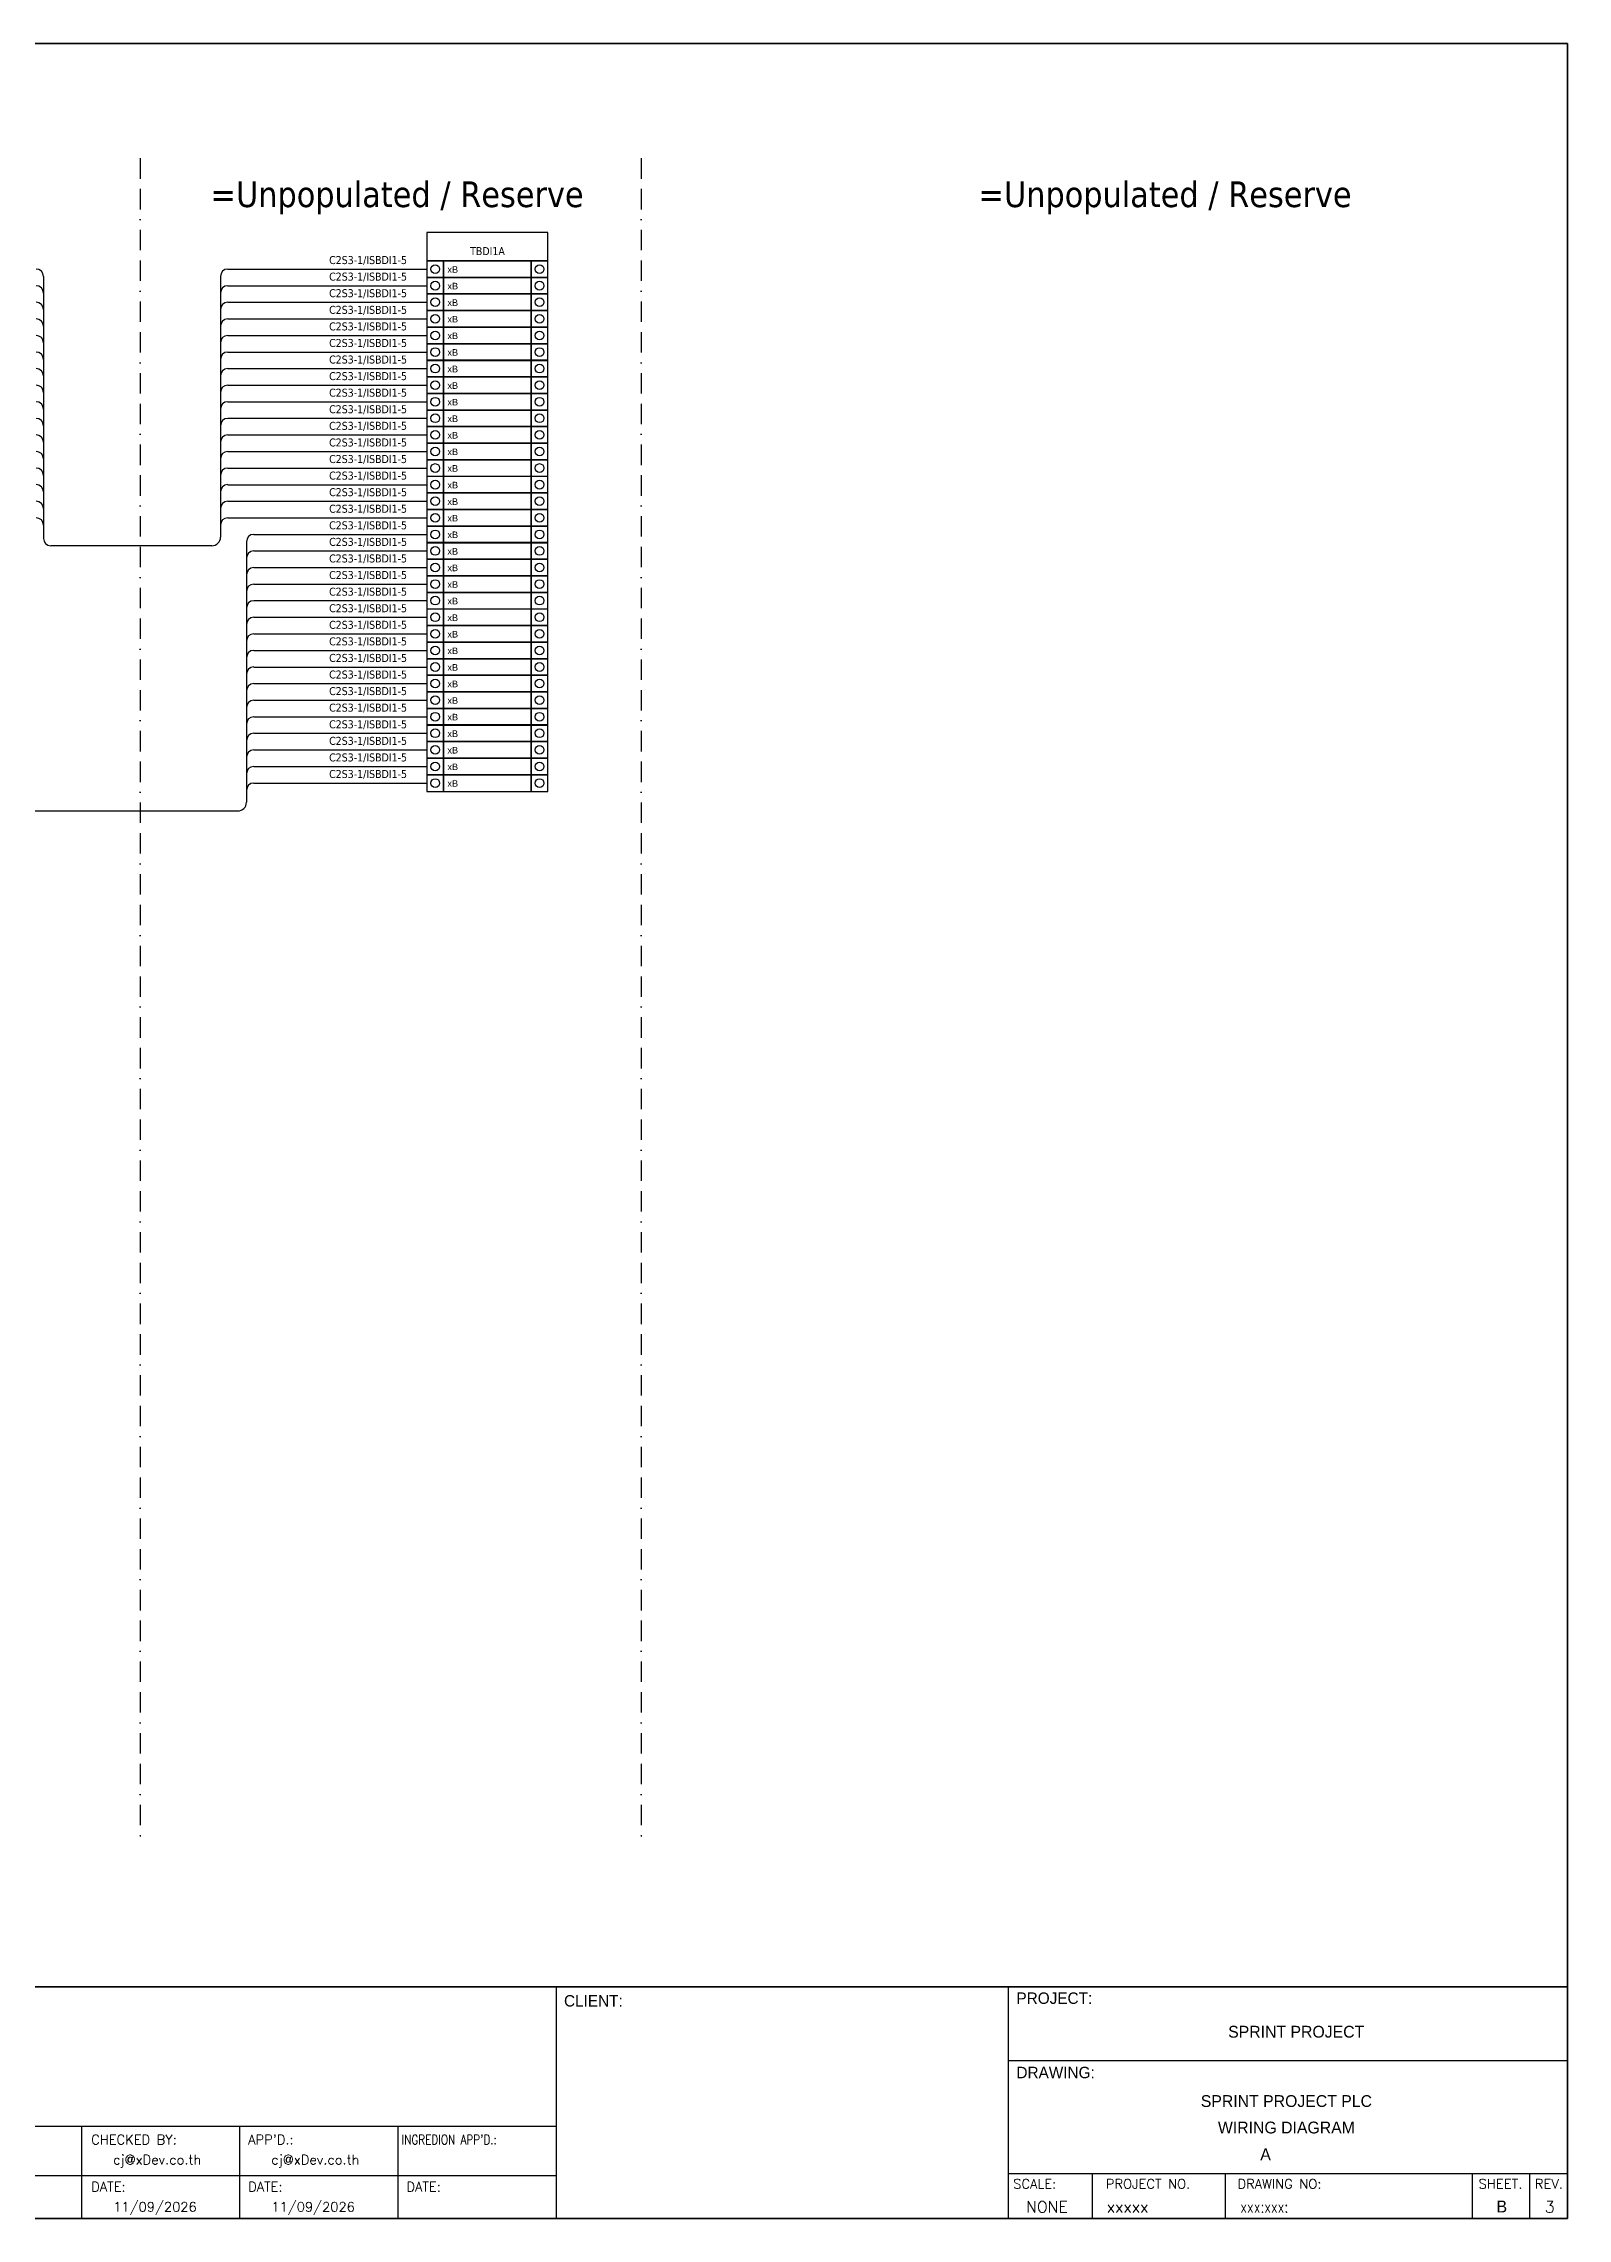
# Model space of a CAD drawing. Header units: millimetres. Extents: x 0 to 54213, y 0 to 2820.
# Drawn here: x 35544 to 37440, y 0 to 2704 of the extents above; entities that cross this region are included whole.
import ezdxf
from ezdxf.enums import TextEntityAlignment as Align

# ---------------------------------------------------------------- set-up
doc = ezdxf.new("R2010")
doc.units = ezdxf.units.MM
doc.linetypes.add('BORDERX2', pattern=[88.9, 25.4, -12.7, 25.4, -12.7, 0, -12.7])
for name, color, linetype in [('GT_1', 9, 'Continuous'), ('HELPPOINT', 7, 'Continuous'), ('MEMBER', 7, 'Continuous'), ('x01001-FrameArea', 2, 'BORDERX2')]:
    doc.layers.add(name, color=color, linetype=linetype)
doc.layers.add('IE-WIRE', color=7, linetype='Continuous', lineweight=25)
doc.styles.add('HTX11', font='O8111901')
doc.styles.add('ROMANS', font='romans.shx', dxfattribs={"width": 0.85, "height": 25})
doc.styles.get("Standard").update_dxf_attribs({"font": 'arial.ttf'})
doc.styles.add('Tahoma', font='')
doc.styles.get('Tahoma').set_extended_font_data('Tahoma')

# ---------------------------------------------------------------- blocks, each defined once
blk = doc.blocks.new('xTermSingleLayer7')
at = {"color": 7, "ltscale": 25.4}
for points in [[(0, -537), (537, -537), (537, 0), (0, 0)], [(537, -537), (3378, -537), (3378, 0), (537, 0)], [(3378, -537), (3915, -537), (3915, 0), (3378, 0)]]:
    blk.add_lwpolyline(points, close=True, dxfattribs=at)
for centre in [(268, -268), (3647, -268)]:
    blk.add_circle(centre, 141, dxfattribs=at)
blk.add_attdef('TERMINAL_B', (661, -387), '', height=212)

msp = doc.modelspace()

# ---------------------------------------------------------------- linework, layer by layer
at = {"color": 4}
for p, q in [((36848.7, 56.1), (36848.7, 0)), ((37014, 56.1), (37014, 0))]:
    msp.add_line(p, q, dxfattribs=at)
at = {"color": 4, "ltscale": 0.5}
for p, q in [((37321.1, 56.1), (37321.1, 0)), ((37321.1, 56.1), (37321.1, 0)), ((37392.3, 56.1), (37392.3, 0)), ((37392.3, 56.1), (37392.3, 0))]:
    msp.add_line(p, q, dxfattribs=at)
at = {"color": 4, "ltscale": 25.4}
msp.add_lwpolyline([(36021.3, 2434), (36171.6, 2434), (36171.6, 2469.2), (36021.3, 2469.2)], close=True, dxfattribs=at)
at = {"layer": 'GT_1', "color": 4}
for p, q in [((36182.2, 0), (36182.2, 288.2)), ((36744.5, 0), (36744.5, 288.2)), ((36744.5, 0), (36744.5, 288.2)), ((36744.5, 0), (36744.5, 288.2)), ((36182.2, 114.3), (35395.2, 114.3)), ((35592, 0), (35592, 114.3)), ((35788.7, 0), (35788.7, 114.3)), ((35985.5, 0), (35985.5, 114.3)), ((36744.5, 56.1), (37439.7, 56.1)), ((36182.2, 52.9), (35395.2, 52.9))]:
    msp.add_line(p, q, dxfattribs=at)
at = {"layer": 'HELPPOINT', "color": 4, "lineweight": 35}
for p, q in [((33546.4, 2704.2), (37439.7, 2704.2)), ((33546.4, 2704.2), (37439.7, 2704.2)), ((37439.7, 2704.2), (37439.7, 0)), ((37439.7, 2704.2), (37439.7, 0)), ((37439.7, 0), (33546.4, 0)), ((37439.7, 0), (33546.4, 0))]:
    msp.add_line(p, q, dxfattribs=at)
at = {"layer": 'HELPPOINT', "color": 4}
for p, q in [((36744.5, 196.6), (37439.7, 196.6)), ((36744.5, 196.6), (37439.7, 196.6)), ((36744.5, 56.1), (37439.7, 56.1))]:
    msp.add_line(p, q, dxfattribs=at)
at = {"layer": 'IE-WIRE', "color": 4, "ltscale": 25.4}
for p, q in [((35544.3, 2414.6), (35544.3, 2088.8)), ((35764.4, 2414.6), (35764.4, 2090.6)), ((35773.6, 2423.7), (36021.3, 2423.7)), ((35773.6, 2423.7), (36021.3, 2423.7)), ((35773.6, 2403.1), (36021.3, 2403.1)), ((35773.6, 2403.1), (36021.3, 2403.1)), ((35773.6, 2382.5), (36021.3, 2382.5)), ((35773.6, 2382.5), (36021.3, 2382.5)), ((35773.6, 2361.9), (36021.3, 2361.9)), ((35773.6, 2361.9), (36021.3, 2361.9)), ((35773.6, 2341.2), (36021.3, 2341.2)), ((35773.6, 2341.2), (36021.3, 2341.2)), ((35773.6, 2320.6), (36021.3, 2320.6)), ((35773.6, 2320.6), (36021.3, 2320.6)), ((35773.6, 2300), (36021.3, 2300)), ((35773.6, 2300), (36021.3, 2300)), ((35773.6, 2279.4), (36021.3, 2279.4)), ((35773.6, 2279.4), (36021.3, 2279.4)), ((35773.6, 2258.8), (36021.3, 2258.8)), ((35773.6, 2258.8), (36021.3, 2258.8)), ((35773.6, 2238.2), (36021.3, 2238.2)), ((35773.6, 2238.2), (36021.3, 2238.2)), ((35773.6, 2217.6), (36021.3, 2217.6)), ((35773.6, 2217.6), (36021.3, 2217.6)), ((35773.6, 2197), (36021.3, 2197)), ((35773.6, 2197), (36021.3, 2197)), ((35773.6, 2176.3), (36021.3, 2176.3)), ((35773.6, 2176.3), (36021.3, 2176.3)), ((35773.6, 2155.7), (36021.3, 2155.7)), ((35773.6, 2155.7), (36021.3, 2155.7)), ((35773.6, 2135.1), (36021.3, 2135.1)), ((35773.6, 2135.1), (36021.3, 2135.1)), ((35773.6, 2114.5), (36021.3, 2114.5)), ((35773.6, 2114.5), (36021.3, 2114.5)), ((35796.8, 2084.8), (35796.8, 1760.8)), ((35805.9, 2093.9), (36021.3, 2093.9)), ((35805.9, 2093.9), (36021.3, 2093.9)), ((35805.9, 2073.3), (36021.3, 2073.3)), ((35805.9, 2073.3), (36021.3, 2073.3)), ((35805.9, 2052.7), (36021.3, 2052.7)), ((35805.9, 2052.7), (36021.3, 2052.7)), ((35805.9, 2032.1), (36021.3, 2032.1)), ((35805.9, 2032.1), (36021.3, 2032.1)), ((35805.9, 2011.5), (36021.3, 2011.5)), ((35805.9, 2011.5), (36021.3, 2011.5)), ((35805.9, 1990.8), (36021.3, 1990.8)), ((35805.9, 1990.8), (36021.3, 1990.8)), ((35805.9, 1970.2), (36021.3, 1970.2)), ((35805.9, 1970.2), (36021.3, 1970.2)), ((35805.9, 1949.6), (36021.3, 1949.6)), ((35805.9, 1949.6), (36021.3, 1949.6)), ((35805.9, 1929), (36021.3, 1929)), ((35805.9, 1929), (36021.3, 1929)), ((35805.9, 1908.4), (36021.3, 1908.4)), ((35805.9, 1908.4), (36021.3, 1908.4)), ((35805.9, 1887.8), (36021.3, 1887.8)), ((35805.9, 1887.8), (36021.3, 1887.8)), ((35805.9, 1867.2), (36021.3, 1867.2)), ((35805.9, 1867.2), (36021.3, 1867.2)), ((35805.9, 1846.6), (36021.3, 1846.6)), ((35805.9, 1846.6), (36021.3, 1846.6)), ((35805.9, 1825.9), (36021.3, 1825.9)), ((35805.9, 1825.9), (36021.3, 1825.9)), ((35805.9, 1805.3), (36021.3, 1805.3)), ((35805.9, 1805.3), (36021.3, 1805.3)), ((35805.9, 1784.7), (36021.3, 1784.7)), ((35805.9, 1784.7), (36021.3, 1784.7))]:
    msp.add_line(p, q, dxfattribs=at)
at = {"layer": 'IE-WIRE', "color": 4}
for p, q in [((35553.3, 2079.9), (35753.7, 2079.9)), ((35520.2, 1750.1), (35786, 1750.1))]:
    msp.add_line(p, q, dxfattribs=at)
at = {"layer": 'IE-WIRE', "color": 4, "ltscale": 25.4}
for centre, radius, start, end in [((35535.2, 2414.6), 9.14, 0, 90), ((35773.6, 2414.6), 9.14, 90, 180), ((35535.2, 2393.9), 9.14, 0, 90), ((35535.2, 2373.3), 9.14, 0, 90), ((35773.6, 2393.9), 9.14, 90, 180), ((35773.6, 2373.3), 9.14, 90, 180), ((35535.2, 2352.7), 9.14, 0, 90), ((35773.6, 2352.7), 9.14, 90, 180), ((35535.2, 2332.1), 9.14, 0, 90), ((35773.6, 2332.1), 9.14, 90, 180), ((35535.2, 2311.5), 9.14, 0, 90), ((35535.2, 2290.9), 9.14, 0, 90), ((35773.6, 2311.5), 9.14, 90, 180), ((35773.6, 2290.9), 9.14, 90, 180), ((35535.2, 2270.3), 9.14, 0, 90), ((35773.6, 2270.3), 9.14, 90, 180), ((35535.2, 2249.7), 9.14, 0, 90), ((35773.6, 2249.7), 9.14, 90, 180), ((35535.2, 2229), 9.14, 0, 90), ((35535.2, 2208.4), 9.14, 0, 90), ((35773.6, 2229), 9.14, 90, 180), ((35773.6, 2208.4), 9.14, 90, 180), ((35535.2, 2187.8), 9.14, 0, 90), ((35773.6, 2187.8), 9.14, 90, 180), ((35535.2, 2167.2), 9.14, 0, 90), ((35773.6, 2167.2), 9.14, 90, 180), ((35535.2, 2146.6), 9.14, 0, 90), ((35773.6, 2146.6), 9.14, 90, 180), ((35535.2, 2126), 9.14, 0, 90), ((35535.2, 2105.4), 9.14, 0, 90), ((35773.6, 2126), 9.14, 90, 180), ((35773.6, 2105.4), 9.14, 90, 180), ((35753.7, 2090.6), 10.8, 270, 0), ((35805.9, 2084.8), 9.14, 90, 180), ((35805.9, 2064.2), 9.14, 90, 180), ((35805.9, 2043.5), 9.14, 90, 180), ((35805.9, 2022.9), 9.14, 90, 180), ((35805.9, 2002.3), 9.14, 90, 180), ((35805.9, 1981.7), 9.14, 90, 180), ((35805.9, 1961.1), 9.14, 90, 180), ((35805.9, 1940.5), 9.14, 90, 180), ((35805.9, 1919.9), 9.14, 90, 180), ((35805.9, 1899.3), 9.14, 90, 180), ((35805.9, 1878.6), 9.14, 90, 180), ((35805.9, 1858), 9.14, 90, 180), ((35805.9, 1837.4), 9.14, 90, 180), ((35805.9, 1816.8), 9.14, 90, 180), ((35805.9, 1796.2), 9.14, 90, 180), ((35786, 1760.8), 10.8, 270, 0), ((35805.9, 1775.6), 9.14, 90, 180)]:
    msp.add_arc(centre, radius, start, end, dxfattribs=at)
at = {"layer": 'IE-WIRE', "color": 4}
msp.add_arc((35553.3, 2088.8), 8.96, 180, 270, dxfattribs=at)
at = {"layer": 'MEMBER', "color": 4, "lineweight": 35}
msp.add_line((33546.4, 288.2), (37439.7, 288.2), dxfattribs=at)
msp.add_line((33546.4, 288.2), (37439.7, 288.2), dxfattribs=at)
at = {"layer": 'MEMBER', "color": 4}
for p, q in [((36744.5, 196.6), (37439.7, 196.6)), ((36744.5, 196.6), (37439.7, 196.6)), ((36744.5, 56.1), (37439.7, 56.1)), ((36744.5, 56.1), (37439.7, 56.1))]:
    msp.add_line(p, q, dxfattribs=at)
at = {"layer": 'x01001-FrameArea'}
for p, q in [((35664.6, 2561.5), (35664.6, 475)), ((36287.7, 2561.5), (36287.7, 475))]:
    msp.add_line(p, q, dxfattribs=at)

# ---------------------------------------------------------------- block references
at = {"xscale": 0.0384, "yscale": 0.0384, "zscale": 0.0384}
for p in [(36021.3, 2434), (36021.3, 2413.4), (36021.3, 2392.8), (36021.3, 2372.2), (36021.3, 2351.5), (36021.3, 2330.9), (36021.3, 2310.3), (36021.3, 2289.7), (36021.3, 2269.1), (36021.3, 2248.5), (36021.3, 2227.9), (36021.3, 2207.3), (36021.3, 2186.7), (36021.3, 2166), (36021.3, 2145.4), (36021.3, 2124.8), (36021.3, 2104.2), (36021.3, 2083.6), (36021.3, 2063), (36021.3, 2042.4), (36021.3, 2021.8), (36021.3, 2001.1), (36021.3, 1980.5), (36021.3, 1959.9), (36021.3, 1939.3), (36021.3, 1918.7), (36021.3, 1898.1), (36021.3, 1877.5), (36021.3, 1856.9), (36021.3, 1836.3), (36021.3, 1815.6), (36021.3, 1795)]:
    msp.add_blockref('xTermSingleLayer7', p, dxfattribs=at).add_auto_attribs({'TERMINAL_B': 'xB'})

# ---------------------------------------------------------------- texts
at = {"color": 2, "style": 'Tahoma'}
for p in [(35984.1, 2516.8), (36939.2, 2516.8)]:
    msp.add_text('=Unpopulated / Reserve', height=32, dxfattribs=at).set_placement(p, align=Align.MIDDLE_CENTER)
at = {"color": 4, "style": 'Tahoma'}
for p in [(35899.6, 2430), (35899.6, 2409.4), (35899.6, 2388.8), (35899.6, 2368.1), (35899.6, 2347.5), (35899.6, 2326.9), (35899.6, 2306.3), (35899.6, 2285.7), (35899.6, 2265.1), (35899.6, 2244.5), (35899.6, 2223.9), (35899.6, 2203.2), (35899.6, 2182.6), (35899.6, 2162), (35899.6, 2141.4), (35899.6, 2120.8), (35899.6, 2100.2), (35899.6, 2079.6), (35899.6, 2059), (35899.6, 2038.4), (35899.6, 2017.7), (35899.6, 1997.1), (35899.6, 1976.5), (35899.6, 1955.9), (35899.6, 1935.3), (35899.6, 1914.7), (35899.6, 1894.1), (35899.6, 1873.5), (35899.6, 1852.8), (35899.6, 1832.2), (35899.6, 1811.6), (35899.6, 1791)]:
    msp.add_text('C2S3-1/ISBDI1-5', height=9.949, dxfattribs=at).set_placement(p)
msp.add_text('TBDI1A', height=9.95, dxfattribs=at).set_placement((36096.5, 2446.1), align=Align.MIDDLE_CENTER)
at = {"color": 4, "ltscale": 100, "style": 'HTX11'}
for s, p in [('SPRINT PROJECT', (37102.3, 232.2)), ('SPRINT PROJECT PLC', (37090.1, 146)), ('WIRING DIAGRAM', (37090.1, 113.1))]:
    msp.add_text(s, height=14.693, dxfattribs=at).set_placement(p, align=Align.MIDDLE_CENTER)
at = {"style": 'HTX11'}
for tag, text, height, p in [('A', 'A', 14.8, (37064.2, 79.8)), ('B', 'CHASSIS C5 SLOT 8', 14.821, (37358, 14.9))]:
    msp.add_attdef(tag, text=text, height=height, dxfattribs=at).set_placement(p, align=Align.MIDDLE_CENTER)
at = {"layer": 'GT_1', "color": 4, "style": 'HTX11'}
for s, p in [('CLIENT:', (36191.7, 263.5)), ('PROJECT:', (36754.4, 266.8)), ('DRAWING:', (36754.4, 174.4))]:
    msp.add_text(s, height=14.25, dxfattribs=at).set_placement(p)
at = {"layer": 'MEMBER', "color": 4, "ltscale": 0.8, "style": 'ROMANS'}
for s, height, p in [('CHECKED BY:', 11.875, (35603.7, 92.1)), ("APP'D.:", 11.88, (35798.9, 92.1)), ('cj@xDev.co.th', 11.875, (35631, 67.2)), ('cj@xDev.co.th', 11.875, (35827.7, 67.2)), ('DATE:', 11.88, (35603.7, 33.6)), ('DATE:', 11.88, (35798.9, 33.6)), ('DATE:', 11.88, (35995.7, 33.6)), ('SCALE:', 11.88, (36750.4, 37.1)), ('PROJECT NO.', 11.875, (36865.6, 37.1)), ('DRAWING NO:', 11.875, (37029.3, 37.1)), ('SHEET.', 12, (37329.1, 37.1)), ('REV.', 12, (37399, 37.1)), ('11/09/2026', 11.88, (35631, 8.5)), ('11/09/2026', 11.88, (35827.7, 8.5)), ('NONE', 14.23, (36766.4, 7.3)), ('xxxxx', 14.23, (36866.8, 7.3))]:
    msp.add_text(s, height=height, dxfattribs=at).set_placement(p)
at = {"layer": 'MEMBER', "color": 4, "ltscale": 0.8, "style": 'ROMANS', "width": 0.8}
for s, height, p in [("INGREDION APP'D.:", 11.875, (35989.7, 92.1)), ('xxx:xxx:', 14.23, (37033, 7.3))]:
    msp.add_text(s, height=height, dxfattribs=at).set_placement(p)
at = {"layer": 'MEMBER', "color": 4, "ltscale": 0.8, "style": 'ROMANS'}
msp.add_text('3', height=14.2, dxfattribs=at).set_placement((37417.6, 7.3), align=Align.CENTER)

doc.saveas('drawing.dxf')
